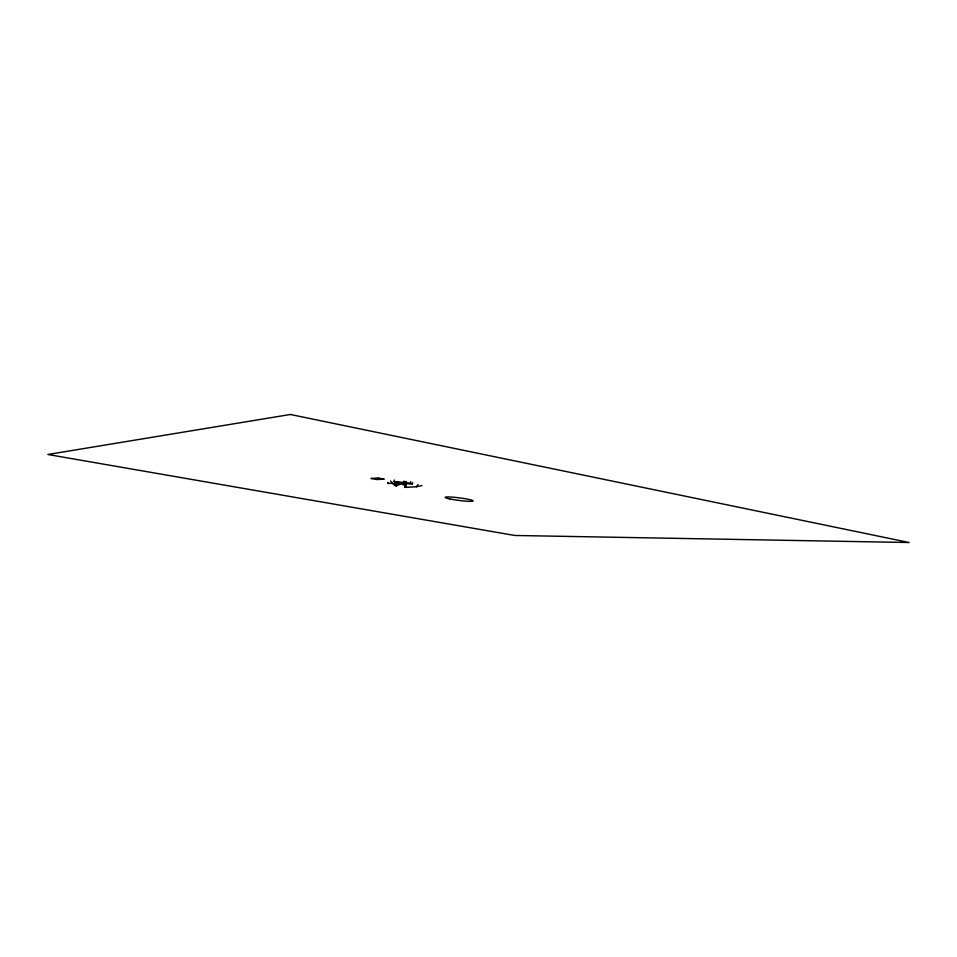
<?xml version="1.0" encoding="UTF-8"?>
<svg xmlns="http://www.w3.org/2000/svg" width="957" height="957" viewBox="0 0 957 957"><rect width="100%" height="100%" fill="white"/><g stroke="black" fill="none" stroke-linecap="round" stroke-linejoin="round"><path stroke-width="1.44" d="M390.48 481.012L394.691 485.175L395.6 482.28M394.691 485.175L394.93 482.304M405.05 483.907L405.062 483.775M403.34 484.218L403.459 483.608M399.308 482.591L399.236 483.728L399.524 482.627M406.546 481.491L404.715 482.651L404.057 481.132M404.715 482.651L404.859 481.562M405.72 482.352L405.816 481.598M395.54 484.206L399.225 483.632L394.117 481.527L394.32 480.007M412.718 482.639L412.407 484.098L410.517 483.189L410.72 481.67M396.832 485.558L395.995 485.953L392.119 483.141M396.461 483.429L395.995 485.953M392.107 483.237L388.147 483.464L388.339 482.567M406.139 486.276L405.684 486.957L404.955 486.419L404.655 484.457M395.444 484.936L395.803 483.464M406.426 484.11L405.05 487.412L416.498 486.742L421.965 485.534M394.128 484.409L394.2 484.206A6.735 3.278 -79.2 0 0 394.619 482.232M405.134 487.4L405.684 486.957M416.498 486.742L417.934 484.517M396.94 485.486L400.983 483.943L404.5 485.079M394.117 481.527L410.517 483.189M412.395 484.098L398.459 483.046L399.225 483.632M387.764 482.555L388.147 483.464M403.71 481.61L403.926 482.28M398.483 483.548L398.327 481.885M396.677 485.582L396.665 485.45A6.747 3.314 -79.2 0 1 396.772 483.5M290.402 414.477L47.85 454.491L514.758 535.465L909.15 542.523L290.402 414.477M378.398 478.022L370.981 478.452L376.771 479.541L384.236 479.122L378.398 478.022M449.778 498.932A14.092 1.304 7.3 0 0 472.794 501.157A14.092 1.304 7.3 0 0 454.802 497.341A14.092 1.304 7.3 0 0 449.778 498.932"/></g></svg>
